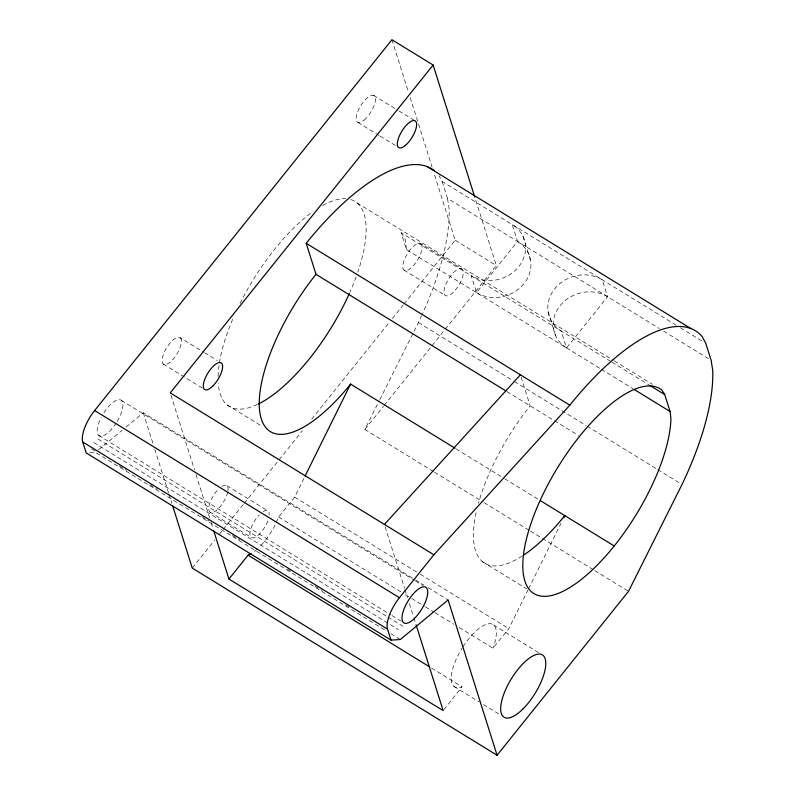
<?xml version="1.0" encoding="UTF-8"?>
<svg xmlns="http://www.w3.org/2000/svg" width="795" height="795" viewBox="0 0 795 795"><rect width="100%" height="100%" fill="white"/><g stroke="black" fill="none" stroke-linecap="round" stroke-linejoin="round"><path stroke-width="0.6" stroke-dasharray="3.98 2.98" d="M276.123 522.722L278.647 517.048L294.657 497.084L303.978 478.252M459.222 627.533L493.009 648.203L508.85 628.616L528.049 589.84M528.596 588.737L560.952 523.378M433.434 471.534L364.895 429.439L379.235 400.799M379.791 399.696L413.44 332.499M413.996 331.396L418.409 322.581A188.186 71.659 -58.4 0 0 421.519 315.923M443.888 709.627L462.024 686.84A36.59 13.932 -58.4 0 1 462.402 647.647M192.261 568.077L214.749 540.024M219.4 534.22L222.511 530.354M223.286 529.391L243.449 504.249M244.224 503.275L278.339 460.722M279.115 459.758L302.378 430.741M311.69 419.134L389.232 322.422M392.333 318.557L403.194 305.022M403.969 304.048L455.147 240.219L433.951 173.002M364.895 429.439L383.448 406.295M384.224 405.331L496.338 265.51L475.142 198.303M610.848 361.496L401.097 232.726L406.474 249.63L476.493 292.62L517.535 241.432L512.199 224.488L442.159 181.498L439.029 175.615M676.207 325.195L512.199 224.488A34.284 30.101 -17.5 0 1 518.688 266.673A34.284 30.101 -17.5 0 1 471.147 275.676L476.493 292.62L566.547 347.922L607.599 296.734L602.252 279.78A34.284 30.101 -17.5 0 0 554.711 288.794A34.284 30.101 -17.5 0 0 561.2 330.978L566.547 347.922L600.285 368.651M98.371 449.99L122.261 430.184M126.087 427.014L143.289 412.764L414.453 579.277M89.686 452.723L95.499 452.365L386.559 631.091M278.647 517.048L401.137 591.997M405.361 594.581L410.647 597.81M411.701 598.456L424.371 606.207M425.424 606.853L433.871 612.021M434.935 612.667L453.935 624.304M373.62 95.39L397.917 110.306M398.971 110.952L414.811 120.681M357.959 122.49L379.086 135.458M380.139 136.104L398.096 147.135M680.431 327.788L702.621 341.413M442.159 181.498L447.515 198.432L659.363 328.524M663.596 331.118L711.137 360.314M455.147 240.219L496.338 265.51M357.144 202.993L613.273 360.274M614.336 360.92L652.437 384.323M420.933 243.737A15.681 5.972 -58.4 0 1 412.198 266.852A15.681 5.972 -58.4 0 1 404.208 260.114A15.681 5.972 -58.4 0 1 420.933 243.737L462.114 269.028A15.681 5.972 -58.4 0 1 453.389 292.143A15.681 5.972 -58.4 0 1 445.399 285.415A15.681 5.972 -58.4 0 1 462.114 269.028M611.902 362.142L648.869 384.869M601.348 369.297L633.068 388.785M403.959 270.062L445.15 295.362M418.409 322.581L513.312 380.855M514.365 381.501L586.074 425.534M587.127 426.19L656.72 468.921M657.773 469.567L680.977 483.817M506.962 391.587L553.31 420.048M554.363 420.694L578.551 435.551M456.111 448.887L503.593 478.043M504.646 478.689L538.414 499.429M434.487 472.18L483.002 501.963M484.056 502.609L529.391 530.454M530.454 531.1L593.716 569.955M594.769 570.601L628.517 591.321M180.246 337.756A15.681 5.972 -58.4 0 1 171.511 360.87A15.681 5.972 -58.4 0 1 163.522 354.143A15.681 5.972 -58.4 0 1 180.246 337.756L203.48 352.026M204.534 352.672L217.204 360.463M163.273 364.08L203.411 388.735M227.052 404.834L261.903 426.229M482.436 561.648L526.608 588.777M294.657 497.084L419.164 573.543M420.217 574.189L508.85 628.616M493.596 624.999L538.811 652.765M415.507 579.913L423.914 585.08M428.127 587.664L448.102 599.937M121.347 400.372L414.523 580.4M415.576 581.046L422.99 585.597M226.893 485.725L268.084 511.016M98.729 435.471L390.842 614.843M391.895 615.499L402.479 621.998M97.974 439.049L386.917 616.473M387.97 617.119L402.787 626.221M209.93 512.05L251.121 537.35M93.83 442.557L398.643 629.739M91.663 448.956L95.897 451.56M119.18 465.85L126.584 470.401M149.867 484.702L157.281 489.253M201.731 516.551L209.145 521.093M232.428 535.393L239.832 539.944M287.462 569.19L291.695 571.794M314.979 586.094L322.382 590.635M345.666 604.935L349.899 607.539M390.792 633.694L400.312 639.538M431.466 668.038L462.024 686.84M453.995 686.423L479.236 701.925M483.44 704.509L500.274 714.844M401.097 232.726L405.271 239.434L406.474 249.63M548.113 311.749L555.794 336.206M522.961 236.204L530.633 260.661M521.122 377.118L530.176 405.847A120.234 45.782 -58.4 0 0 478.481 503.195M391.935 39.75L408.67 92.816M410.16 97.537L432.092 167.109M385.168 526.737L404.605 588.38M404.973 589.562L407.567 597.78M409.415 603.653L413.499 616.582M413.867 617.755L415.715 623.628M170.975 395.214L194.487 469.775M195.968 474.476L209.671 517.952M211.162 522.653L213.01 528.526M143.289 412.764L153.306 444.534M154.796 449.235L168.52 492.771M168.888 493.943L171.859 503.364M447.515 198.432L449.076 208.161A188.186 71.659 -58.4 0 1 422.026 314.81M350.814 199.575A120.234 45.782 -58.4 0 1 357.82 272.039M356.13 276.839A120.234 45.782 -58.4 0 1 349.889 292.262M257.381 404.496A120.234 45.782 -58.4 0 1 218.237 383.2M218.098 376.413A120.234 45.782 -58.4 0 1 219.231 364.06M219.42 362.858A120.234 45.782 -58.4 0 1 233.819 316.668M240.02 303.442A120.234 45.782 -58.4 0 1 313.101 211.49M322.71 205.428A120.234 45.782 -58.4 0 1 345.785 198.72M221.944 486.311A15.681 5.972 -58.4 0 1 227.877 491.3M227.668 492.324A15.681 5.972 -58.4 0 1 216.488 510.33A15.681 5.972 -58.4 0 1 208.817 507.439A15.681 5.972 -58.4 0 1 218.665 488.945M263.135 511.602A15.681 5.972 -58.4 0 1 269.257 514.723M267.835 520.964A15.681 5.972 -58.4 0 1 251.27 537.47A15.681 5.972 -58.4 0 1 259.22 514.872M522.176 556.063A120.234 45.782 -58.4 0 1 476.493 511.036M463.038 646.643A36.59 13.932 -58.4 0 1 490.127 623.697A36.59 13.932 -58.4 0 1 493.009 648.203M517.535 241.432A34.284 30.101 -17.5 0 1 524.034 283.616A34.284 30.101 -17.5 0 1 476.493 292.62M566.547 347.922A34.284 30.101 -17.5 0 1 560.058 305.737A34.284 30.101 -17.5 0 1 607.599 296.734M275.12 524.988A36.59 13.932 -58.4 0 1 259.021 547.387M257.341 548.967A36.59 13.932 -58.4 0 1 253.208 552.306M103.887 412.734A20.909 7.96 -58.4 0 1 121.188 400.243A20.909 7.96 -58.4 0 1 116.766 422.175M116.189 423.099A20.909 7.96 -58.4 0 1 99.623 435.998A20.909 7.96 -58.4 0 1 101.174 417.454M364.249 120.065A15.681 5.972 -58.4 0 0 374.813 96.414A15.681 5.972 -58.4 0 0 358.307 110.336A15.681 5.972 -58.4 0 0 364.249 120.065"/><path stroke-width="1.19" d="M305.081 476.036L350.595 384.094L455.058 448.241M563.695 517.843L564.788 515.627A120.234 45.782 -58.4 0 1 523.249 555.367M391.011 640.114L387.553 629.163A26.136 9.957 -58.4 0 1 399.438 597.711L433.871 554.781L569.826 405.172A188.186 71.659 -58.4 0 1 702.124 336.514L705.791 343.361L711.137 360.314L712.698 370.043A188.186 71.659 -58.4 0 1 682.031 484.463L628.517 591.321L497.074 755.25L448.102 599.937L400.312 639.538L391.011 640.114L86.198 452.931L82.75 441.98A26.136 9.957 -58.4 0 1 94.635 410.538L391.935 39.75L433.126 65.041L474.774 197.12M433.126 65.041L170.249 392.899L433.871 554.781M416.083 624.81L443.133 710.581L228.94 579.048L248.08 555.178L251.16 553.459M384.442 524.422L520.397 374.823M427.014 166.513L690.636 328.395M649.932 385.515L664.719 394.598L670.086 411.512L670.92 418.587A120.234 45.782 -58.4 0 1 569.806 587.545A120.234 45.782 -58.4 0 1 541.445 497.61A120.234 45.782 -58.4 0 1 661.957 390.166L664.719 394.598M634.132 389.431L670.086 411.512M434.189 170.508A188.186 71.659 -58.4 0 0 306.204 243.29L569.826 405.172M306.204 243.29L315.983 274.315L505.908 390.941M540.52 500.721L614.217 545.976M94.635 410.538L399.438 597.711M82.75 441.98L387.553 629.163M248.08 555.178L429.36 666.737M497.074 755.25L192.261 568.077L172.604 505.709M213.746 530.871L228.94 579.048M349.403 293.365A120.234 45.782 -58.4 0 1 258.395 404.009M350.595 384.094A120.234 45.782 -58.4 0 1 261.316 418.975A120.234 45.782 -58.4 0 1 315.983 274.315M405.44 145.356A15.681 5.972 -58.4 0 0 416.004 121.705A15.681 5.972 -58.4 0 0 399.497 135.627A15.681 5.972 -58.4 0 0 405.44 145.356M212.702 386.161A15.681 5.972 -58.4 0 0 221.437 363.057A15.681 5.972 -58.4 0 0 204.713 379.434A15.681 5.972 -58.4 0 0 212.702 386.161M522.643 709.269A36.59 13.932 -58.4 0 0 543.025 655.348A36.59 13.932 -58.4 0 0 504.01 693.568A36.59 13.932 -58.4 0 0 522.643 709.269M414.513 618.361A20.909 7.96 -58.4 0 0 426.16 587.545A20.909 7.96 -58.4 0 0 403.87 609.387A20.909 7.96 -58.4 0 0 414.513 618.361"/></g></svg>
